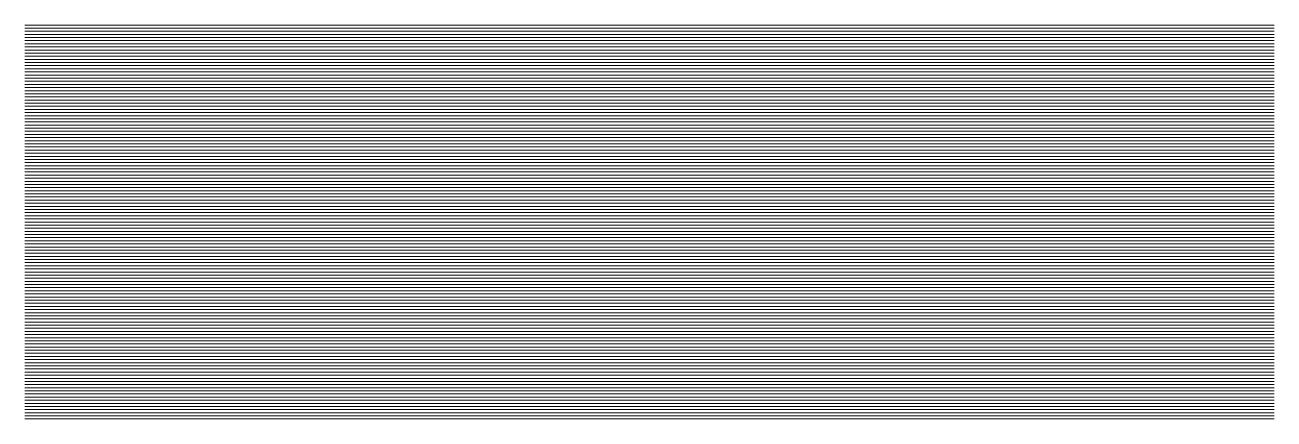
# Model space of a CAD drawing. Units: millimetres at full size, sheet at 1:200. Extents: x -20000 to 20000, y 2000 to 14600.
import ezdxf

# ---------------------------------------------------------------- set-up
doc = ezdxf.new("R2010")
doc.units = ezdxf.units.MM
doc.header["$LTSCALE"] = 200
doc.layers.add('0-2__0-0__基準', color=233, linetype='Continuous', lineweight=18)

msp = doc.modelspace()

# ---------------------------------------------------------------- linework, layer by layer
at = {"layer": '0-2__0-0__基準', "color": 7}
msp.add_line((-20000, 14600), (20000, 14600), dxfattribs=at)
at = {"layer": '0-2__0-0__基準', "color": 254}
msp.add_line((-20000, 14500), (20000, 14500), dxfattribs=at)
at = {"layer": '0-2__0-0__基準', "color": 9}
msp.add_line((-20000, 14400), (20000, 14400), dxfattribs=at)
at = {"layer": '0-2__0-0__基準', "color": 8}
msp.add_line((-20000, 14300), (20000, 14300), dxfattribs=at)
at = {"layer": '0-2__0-0__基準', "color": 251}
msp.add_line((-20000, 14200), (20000, 14200), dxfattribs=at)
at = {"layer": '0-2__0-0__基準', "color": 27}
for p, q in [((-20000, 14100), (20000, 14100)), ((-20000, 6000), (20000, 6000))]:
    msp.add_line(p, q, dxfattribs=at)
at = {"layer": '0-2__0-0__基準', "color": 247}
for p, q in [((-20000, 14000), (20000, 14000)), ((-20000, 8000), (20000, 8000))]:
    msp.add_line(p, q, dxfattribs=at)
at = {"layer": '0-2__0-0__基準', "color": 246}
for p, q in [((-20000, 13900), (20000, 13900)), ((-20000, 7900), (20000, 7900))]:
    msp.add_line(p, q, dxfattribs=at)
at = {"layer": '0-2__0-0__基準', "color": 245}
for p, q in [((-20000, 13800), (20000, 13800)), ((-20000, 7800), (20000, 7800))]:
    msp.add_line(p, q, dxfattribs=at)
at = {"layer": '0-2__0-0__基準', "color": 244}
for p, q in [((-20000, 13700), (20000, 13700)), ((-20000, 7700), (20000, 7700))]:
    msp.add_line(p, q, dxfattribs=at)
at = {"layer": '0-2__0-0__基準', "color": 243}
for p, q in [((-20000, 13600), (20000, 13600)), ((-20000, 7600), (20000, 7600))]:
    msp.add_line(p, q, dxfattribs=at)
at = {"layer": '0-2__0-0__基準', "color": 242}
for p, q in [((-20000, 13500), (20000, 13500)), ((-20000, 13300), (20000, 13300)), ((-20000, 7500), (20000, 7500)), ((-20000, 7300), (20000, 7300))]:
    msp.add_line(p, q, dxfattribs=at)
at = {"layer": '0-2__0-0__基準'}
for p, q in [((-20000, 13400), (20000, 13400)), ((-20000, 12600), (20000, 12600)), ((-20000, 11600), (20000, 11600)), ((-20000, 9600), (20000, 9600)), ((-20000, 8600), (20000, 8600)), ((-20000, 7400), (20000, 7400))]:
    msp.add_line(p, q, dxfattribs=at)
at = {"layer": '0-2__0-0__基準', "color": 241}
for p, q in [((-20000, 13200), (20000, 13200)), ((-20000, 7200), (20000, 7200))]:
    msp.add_line(p, q, dxfattribs=at)
at = {"layer": '0-2__0-0__基準', "color": 240}
for p, q in [((-20000, 13100), (20000, 13100)), ((-20000, 7100), (20000, 7100))]:
    msp.add_line(p, q, dxfattribs=at)
at = {"layer": '0-2__0-0__基準', "color": 237}
for p, q in [((-20000, 13000), (20000, 13000)), ((-20000, 9000), (20000, 9000))]:
    msp.add_line(p, q, dxfattribs=at)
at = {"layer": '0-2__0-0__基準', "color": 236}
for p, q in [((-20000, 12900), (20000, 12900)), ((-20000, 8900), (20000, 8900))]:
    msp.add_line(p, q, dxfattribs=at)
at = {"layer": '0-2__0-0__基準', "color": 235}
for p, q in [((-20000, 12800), (20000, 12800)), ((-20000, 8800), (20000, 8800))]:
    msp.add_line(p, q, dxfattribs=at)
at = {"layer": '0-2__0-0__基準', "color": 234}
for p, q in [((-20000, 12700), (20000, 12700)), ((-20000, 8700), (20000, 8700))]:
    msp.add_line(p, q, dxfattribs=at)
at = {"layer": '0-2__0-0__基準', "color": 232}
for p, q in [((-20000, 12500), (20000, 12500)), ((-20000, 12300), (20000, 12300)), ((-20000, 8500), (20000, 8500)), ((-20000, 8300), (20000, 8300))]:
    msp.add_line(p, q, dxfattribs=at)
at = {"layer": '0-2__0-0__基準', "color": 223}
for p, q in [((-20000, 12400), (20000, 12400)), ((-20000, 8400), (20000, 8400))]:
    msp.add_line(p, q, dxfattribs=at)
at = {"layer": '0-2__0-0__基準', "color": 231}
for p, q in [((-20000, 12200), (20000, 12200)), ((-20000, 8200), (20000, 8200))]:
    msp.add_line(p, q, dxfattribs=at)
at = {"layer": '0-2__0-0__基準', "color": 230}
for p, q in [((-20000, 12100), (20000, 12100)), ((-20000, 8100), (20000, 8100))]:
    msp.add_line(p, q, dxfattribs=at)
at = {"layer": '0-2__0-0__基準', "color": 227}
for p, q in [((-20000, 12000), (20000, 12000)), ((-20000, 10000), (20000, 10000))]:
    msp.add_line(p, q, dxfattribs=at)
at = {"layer": '0-2__0-0__基準', "color": 226}
for p, q in [((-20000, 11900), (20000, 11900)), ((-20000, 9900), (20000, 9900))]:
    msp.add_line(p, q, dxfattribs=at)
at = {"layer": '0-2__0-0__基準', "color": 225}
for p, q in [((-20000, 11800), (20000, 11800)), ((-20000, 9800), (20000, 9800))]:
    msp.add_line(p, q, dxfattribs=at)
at = {"layer": '0-2__0-0__基準', "color": 224}
for p, q in [((-20000, 11700), (20000, 11700)), ((-20000, 9700), (20000, 9700))]:
    msp.add_line(p, q, dxfattribs=at)
at = {"layer": '0-2__0-0__基準', "color": 222}
for p, q in [((-20000, 11500), (20000, 11500)), ((-20000, 9500), (20000, 9500))]:
    msp.add_line(p, q, dxfattribs=at)
at = {"layer": '0-2__0-0__基準', "color": 213}
for p, q in [((-20000, 11400), (20000, 11400)), ((-20000, 9400), (20000, 9400))]:
    msp.add_line(p, q, dxfattribs=at)
at = {"layer": '0-2__0-0__基準', "color": 212}
for p, q in [((-20000, 11300), (20000, 11300)), ((-20000, 10500), (20000, 10500)), ((-20000, 9300), (20000, 9300))]:
    msp.add_line(p, q, dxfattribs=at)
at = {"layer": '0-2__0-0__基準', "color": 221}
for p, q in [((-20000, 11200), (20000, 11200)), ((-20000, 9200), (20000, 9200))]:
    msp.add_line(p, q, dxfattribs=at)
at = {"layer": '0-2__0-0__基準', "color": 220}
for p, q in [((-20000, 11100), (20000, 11100)), ((-20000, 9100), (20000, 9100))]:
    msp.add_line(p, q, dxfattribs=at)
at = {"layer": '0-2__0-0__基準', "color": 217}
msp.add_line((-20000, 11000), (20000, 11000), dxfattribs=at)
at = {"layer": '0-2__0-0__基準', "color": 216}
msp.add_line((-20000, 10900), (20000, 10900), dxfattribs=at)
at = {"layer": '0-2__0-0__基準', "color": 215}
msp.add_line((-20000, 10800), (20000, 10800), dxfattribs=at)
at = {"layer": '0-2__0-0__基準', "color": 214}
msp.add_line((-20000, 10700), (20000, 10700), dxfattribs=at)
at = {"layer": '0-2__0-0__基準', "color": 203}
msp.add_line((-20000, 10600), (20000, 10600), dxfattribs=at)
at = {"layer": '0-2__0-0__基準', "color": 191}
msp.add_line((-20000, 10400), (20000, 10400), dxfattribs=at)
at = {"layer": '0-2__0-0__基準', "color": 200}
msp.add_line((-20000, 10300), (20000, 10300), dxfattribs=at)
at = {"layer": '0-2__0-0__基準', "color": 211}
msp.add_line((-20000, 10200), (20000, 10200), dxfattribs=at)
at = {"layer": '0-2__0-0__基準', "color": 6}
msp.add_line((-20000, 10100), (20000, 10100), dxfattribs=at)
at = {"layer": '0-2__0-0__基準', "color": 17}
msp.add_line((-20000, 7000), (20000, 7000), dxfattribs=at)
at = {"layer": '0-2__0-0__基準', "color": 16}
msp.add_line((-20000, 6900), (20000, 6900), dxfattribs=at)
at = {"layer": '0-2__0-0__基準', "color": 15}
msp.add_line((-20000, 6800), (20000, 6800), dxfattribs=at)
at = {"layer": '0-2__0-0__基準', "color": 14}
msp.add_line((-20000, 6700), (20000, 6700), dxfattribs=at)
at = {"layer": '0-2__0-0__基準', "color": 13}
msp.add_line((-20000, 6600), (20000, 6600), dxfattribs=at)
at = {"layer": '0-2__0-0__基準', "color": 12}
for p, q in [((-20000, 6500), (20000, 6500)), ((-20000, 6300), (20000, 6300))]:
    msp.add_line(p, q, dxfattribs=at)
at = {"layer": '0-2__0-0__基準', "color": 23}
for p, q in [((-20000, 6400), (20000, 6400)), ((-20000, 5600), (20000, 5600))]:
    msp.add_line(p, q, dxfattribs=at)
at = {"layer": '0-2__0-0__基準', "color": 11}
msp.add_line((-20000, 6200), (20000, 6200), dxfattribs=at)
at = {"layer": '0-2__0-0__基準', "color": 5}
msp.add_line((-20000, 6100), (20000, 6100), dxfattribs=at)
at = {"layer": '0-2__0-0__基準', "color": 26}
msp.add_line((-20000, 5900), (20000, 5900), dxfattribs=at)
at = {"layer": '0-2__0-0__基準', "color": 25}
msp.add_line((-20000, 5800), (20000, 5800), dxfattribs=at)
at = {"layer": '0-2__0-0__基準', "color": 24}
msp.add_line((-20000, 5700), (20000, 5700), dxfattribs=at)
at = {"layer": '0-2__0-0__基準', "color": 22}
for p, q in [((-20000, 5500), (20000, 5500)), ((-20000, 5300), (20000, 5300))]:
    msp.add_line(p, q, dxfattribs=at)
at = {"layer": '0-2__0-0__基準', "color": 33}
for p, q in [((-20000, 5400), (20000, 5400)), ((-20000, 4600), (20000, 4600)), ((-20000, 3600), (20000, 3600))]:
    msp.add_line(p, q, dxfattribs=at)
at = {"layer": '0-2__0-0__基準', "color": 21}
msp.add_line((-20000, 5200), (20000, 5200), dxfattribs=at)
at = {"layer": '0-2__0-0__基準', "color": 20}
msp.add_line((-20000, 5100), (20000, 5100), dxfattribs=at)
at = {"layer": '0-2__0-0__基準', "color": 37}
msp.add_line((-20000, 5000), (20000, 5000), dxfattribs=at)
at = {"layer": '0-2__0-0__基準', "color": 36}
msp.add_line((-20000, 4900), (20000, 4900), dxfattribs=at)
at = {"layer": '0-2__0-0__基準', "color": 35}
msp.add_line((-20000, 4800), (20000, 4800), dxfattribs=at)
at = {"layer": '0-2__0-0__基準', "color": 34}
msp.add_line((-20000, 4700), (20000, 4700), dxfattribs=at)
at = {"layer": '0-2__0-0__基準', "color": 32}
for p, q in [((-20000, 4500), (20000, 4500)), ((-20000, 4300), (20000, 4300))]:
    msp.add_line(p, q, dxfattribs=at)
at = {"layer": '0-2__0-0__基準', "color": 43}
for p, q in [((-20000, 4400), (20000, 4400)), ((-20000, 2600), (20000, 2600))]:
    msp.add_line(p, q, dxfattribs=at)
at = {"layer": '0-2__0-0__基準', "color": 31}
for p, q in [((-20000, 4200), (20000, 4200)), ((-20000, 2400), (20000, 2400))]:
    msp.add_line(p, q, dxfattribs=at)
at = {"layer": '0-2__0-0__基準', "color": 30}
msp.add_line((-20000, 4100), (20000, 4100), dxfattribs=at)
at = {"layer": '0-2__0-0__基準', "color": 47}
msp.add_line((-20000, 4000), (20000, 4000), dxfattribs=at)
at = {"layer": '0-2__0-0__基準', "color": 46}
msp.add_line((-20000, 3900), (20000, 3900), dxfattribs=at)
at = {"layer": '0-2__0-0__基準', "color": 45}
msp.add_line((-20000, 3800), (20000, 3800), dxfattribs=at)
at = {"layer": '0-2__0-0__基準', "color": 44}
msp.add_line((-20000, 3700), (20000, 3700), dxfattribs=at)
at = {"layer": '0-2__0-0__基準', "color": 42}
msp.add_line((-20000, 3500), (20000, 3500), dxfattribs=at)
at = {"layer": '0-2__0-0__基準', "color": 53}
msp.add_line((-20000, 3400), (20000, 3400), dxfattribs=at)
at = {"layer": '0-2__0-0__基準', "color": 52}
for p, q in [((-20000, 3300), (20000, 3300)), ((-20000, 2500), (20000, 2500))]:
    msp.add_line(p, q, dxfattribs=at)
at = {"layer": '0-2__0-0__基準', "color": 41}
msp.add_line((-20000, 3200), (20000, 3200), dxfattribs=at)
at = {"layer": '0-2__0-0__基準', "color": 40}
for p, q in [((-20000, 3100), (20000, 3100)), ((-20000, 2300), (20000, 2300))]:
    msp.add_line(p, q, dxfattribs=at)
at = {"layer": '0-2__0-0__基準', "color": 57}
msp.add_line((-20000, 3000), (20000, 3000), dxfattribs=at)
at = {"layer": '0-2__0-0__基準', "color": 56}
msp.add_line((-20000, 2900), (20000, 2900), dxfattribs=at)
at = {"layer": '0-2__0-0__基準', "color": 55}
msp.add_line((-20000, 2800), (20000, 2800), dxfattribs=at)
at = {"layer": '0-2__0-0__基準', "color": 54}
msp.add_line((-20000, 2700), (20000, 2700), dxfattribs=at)
at = {"layer": '0-2__0-0__基準', "color": 51}
msp.add_line((-20000, 2200), (20000, 2200), dxfattribs=at)
at = {"layer": '0-2__0-0__基準', "color": 4}
msp.add_line((-20000, 2100), (20000, 2100), dxfattribs=at)
at = {"layer": '0-2__0-0__基準', "color": 67}
msp.add_line((-20000, 2000), (20000, 2000), dxfattribs=at)

doc.saveas('drawing.dxf')
